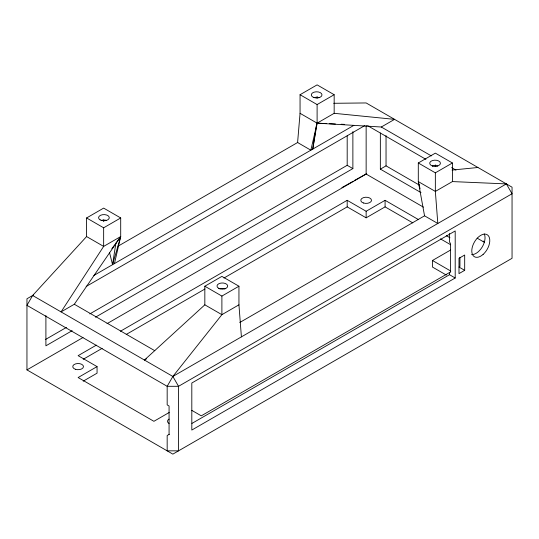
<?xml version="1.0" encoding="UTF-8"?>
<svg xmlns="http://www.w3.org/2000/svg" width="539" height="539" viewBox="0 0 539 539"><rect width="100%" height="100%" fill="white"/><g stroke="black" fill="none" stroke-linecap="round" stroke-linejoin="round"><path stroke-width="0.81" d="M334.167 94.716L317.107 84.872L300.055 94.716L300.055 113.311L297.595 142.525L310.855 150.186L317.107 123.162L317.107 104.559L334.167 94.716L334.167 113.311L317.107 123.162L312.755 149.087L316.467 125.109M109.518 252.474L112.55 264.669L115.885 243.17M114.45 263.578L120.702 236.554L120.702 217.958L103.65 208.108L86.59 217.958L86.59 236.554L32.636 295.493L26.95 305.343L167.171 386.301L178.544 386.301L512.05 193.75L506.364 183.907L452.41 181.582L435.35 191.426L418.298 181.582L418.298 162.98L435.35 153.137L452.41 162.98L452.41 181.582M112.55 264.669L120.702 236.554L103.65 246.404L61.062 311.906L74.321 304.252L120.702 236.554L115.777 243.352M146.527 358.833L144.439 360.045L204.833 304.825L204.833 286.222L221.893 276.379L238.945 286.222L238.945 304.825L221.893 314.668L172.857 376.451L167.171 386.301L167.178 404.897L169.071 405.995L169.071 434.441M111.836 248.789L114.794 244.713M86.59 217.958L103.65 227.802L120.702 217.958M33.506 294.995L26.95 298.781L26.95 369.889L172.857 454.128L512.05 258.302L512.05 187.188L366.143 102.949L333.729 103.293M117.974 246.229L297.831 142.384M93.853 275.469L353.847 125.365M86.146 286.485L364.681 125.668M300.055 113.311L317.107 123.162L381.302 127.015L394.561 119.362L334.167 113.311M45.316 339.59L66.465 327.382M89.797 313.914L347.19 165.311L352.877 168.592L352.877 131.631M72.152 330.67L45.903 345.822L45.903 315.578M95.484 317.195L352.877 168.592M26.95 369.889L82.999 337.535M107.018 323.663L366.143 174.063L423.452 207.151M380.352 133.012L380.352 169.138L386.039 165.857L419.43 185.133M96.346 345.142L78.115 355.666L97.06 366.608L97.06 373.177L83.215 381.167M120.406 331.249L347.19 200.319L366.143 211.261L385.089 200.319L418.614 219.676M83.215 359.284L102.174 348.342M126.241 334.449L204.995 288.978M223.954 278.03L347.19 206.882L366.143 217.823L385.089 206.882L412.786 222.87M97.06 366.608L78.115 377.549L153.911 421.309L169.212 412.476M204.833 286.222L221.893 296.073L238.945 286.222M418.298 162.98L435.35 172.83L452.41 162.98M239.781 322.497L424.55 215.822L437.816 223.483L435.35 191.426L435.35 172.83M32.636 295.493L172.857 376.451L506.364 183.907M446.312 275.045L432.46 267.054L432.46 260.492L450.685 249.968M169.361 434.272L167.171 435.532L167.178 450.847L178.544 450.847L178.544 386.301L172.857 376.451M450.779 271.791L201.283 415.839L191.81 410.368M191.945 423.418L449.519 274.708L455.199 277.996L455.199 230.948L191.81 383.02L191.81 430.061L455.199 277.996M464.679 270.335L458.992 273.617L458.992 258.302L464.679 255.021L464.679 270.335L458.992 267.054L459.942 266.509L459.942 257.305M341.915 187.579L352.924 181.434M354.217 180.612L366.688 173.646M452.053 170.075L477.938 167.494M317.107 123.162L326.243 123.566M329.572 123.714L335.386 123.97M341.2 124.226L344.522 124.374M381.302 127.015L431.328 155.899M451.628 167.622L455.974 170.129M367.598 125.668L425.904 159.335M300.055 94.716L317.107 104.559M380.352 169.138L421.006 192.612M477.143 238.144L484.393 242.334M446.312 235.664L449.957 237.766M440.478 238.858L450.685 244.753M432.46 260.492L450.685 271.009M86.59 236.554L103.65 246.404L103.65 227.802M204.833 304.825L221.893 314.668L221.893 296.073M74.321 304.252L154.801 350.714M483.173 241.088L484.588 241.984M420.09 188.859L418.298 181.582L424.55 215.822M238.945 304.825L241.405 336.875M450.463 271.973L450.463 243.534L449.519 241.89L449.519 233.522M449.519 272.525L449.519 274.708M435.35 164.894L435.35 166.538M386.039 135.612L386.039 165.857M385.089 200.319L385.089 206.882M366.143 125.439L366.143 174.063M366.143 211.261L366.143 217.823M347.19 135.909L347.19 165.311M347.19 200.319L347.19 206.882M317.107 96.629L317.107 98.273M103.65 219.872L103.65 221.516M169.071 423.499A5.356 3.093 0 0 1 169.071 419.12M219.683 288.85A5.356 3.093 0 0 1 225.046 288.85M313.954 97.667A5.356 3.093 0 0 1 319.317 97.667M432.386 166.046A5.356 3.093 0 0 1 437.749 166.046M101.251 220.471A5.356 3.093 0 0 1 106.614 220.471M484.204 233.879A12.727 7.351 -60 0 1 482.129 247.131A12.727 7.351 -60 0 1 471.544 254.583M218.571 288.25A5.356 3.093 0 0 0 227.539 286.863A5.356 3.093 0 0 0 220.977 283.069A5.356 3.093 0 0 0 218.571 288.25M313.954 97.559A5.356 3.093 0 0 0 321.999 94.877A5.356 3.093 0 0 0 313.954 92.203A5.356 3.093 0 0 0 313.954 97.559M363.461 202.994A5.356 3.093 0 0 0 371.499 200.319A5.356 3.093 0 0 0 363.461 197.638A5.356 3.093 0 0 0 363.461 202.994M75.433 369.289A5.356 3.093 0 0 0 83.471 366.608A5.356 3.093 0 0 0 75.433 363.926A5.356 3.093 0 0 0 75.433 369.289M432.386 165.938A5.356 3.093 0 0 0 440.43 163.256A5.356 3.093 0 0 0 432.386 160.575A5.356 3.093 0 0 0 432.386 165.938M100.139 219.872A5.356 3.093 0 0 0 109.107 218.484A5.356 3.093 0 0 0 102.545 214.697A5.356 3.093 0 0 0 100.139 219.872M483.112 254.415A12.727 7.351 -60 0 0 487.148 234.694A12.727 7.351 -60 0 0 472.09 248.048A12.727 7.351 -60 0 0 483.112 254.415"/></g></svg>
